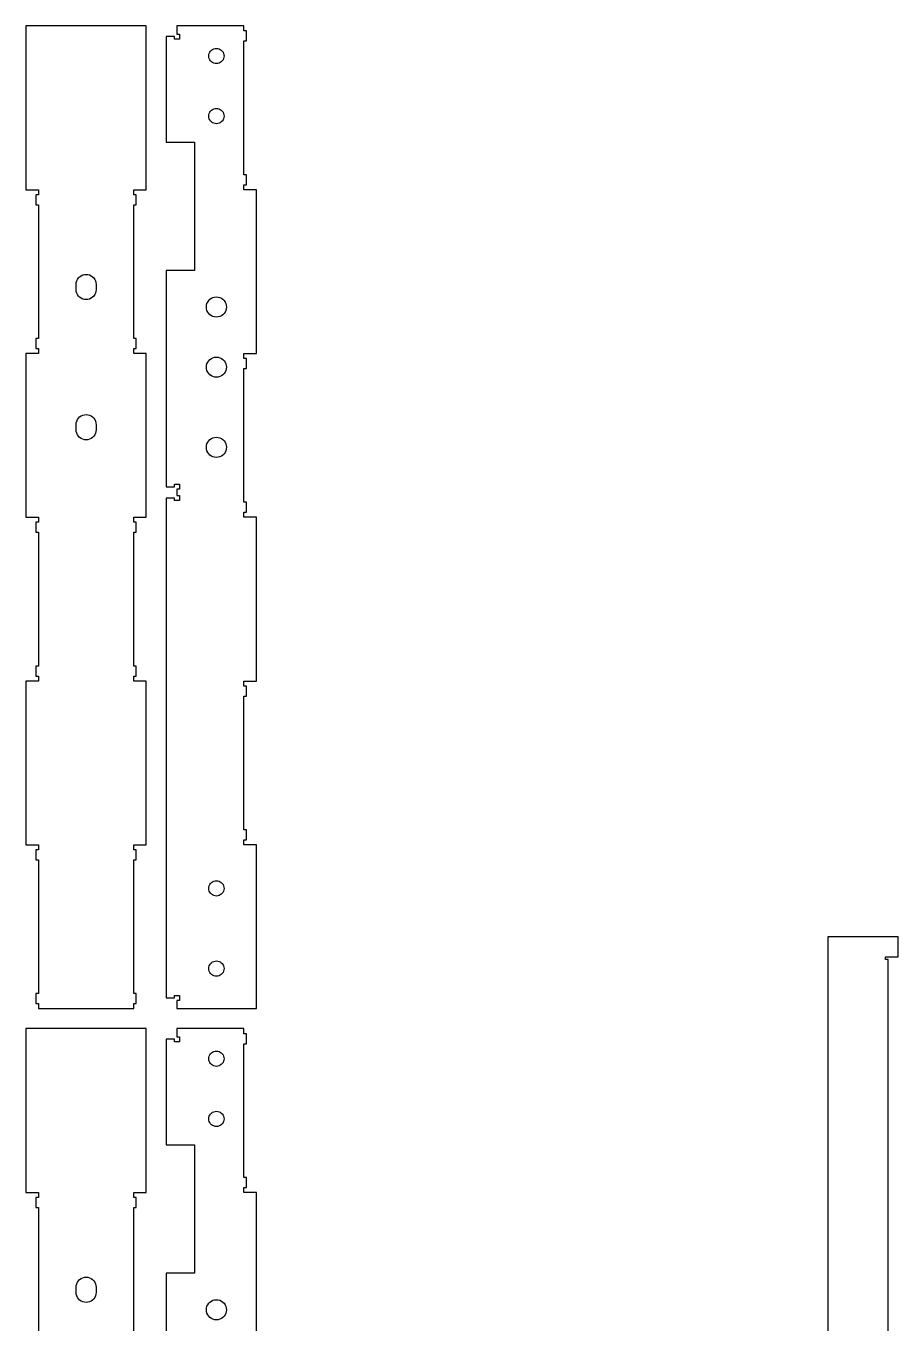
# Model space of a CAD drawing. Header units: metres. Extents: x 0 to 86, y 0 to 99.1.
# Drawn here: x 42.5 to 86, y 34.3 to 99.1 of the extents above; entities that cross this region are included whole.
import ezdxf

# ---------------------------------------------------------------- set-up
doc = ezdxf.new("R2010")
doc.units = ezdxf.units.M

msp = doc.modelspace()

# ---------------------------------------------------------------- linework, layer by layer
for p, q in [((48.5, 99.0816), (42.5, 99.0816)), ((42.5, 99.0816), (42.5, 90.9081)), ((48.5, 90.9081), (48.5, 99.0816)), ((53.375, 99.0816), (50.0312, 99.0816)), ((50.0312, 99.0816), (50.0312, 98.6753)), ((53.375, 98.8316), (53.375, 99.0816)), ((49.9062, 98.5503), (49.5, 98.5503)), ((49.5, 98.5503), (49.5, 93.2816)), ((49.9062, 98.4253), (49.9062, 98.5503)), ((50.1562, 98.4253), (49.9062, 98.4253)), ((50.0312, 98.6753), (50.1562, 98.6753)), ((50.1562, 98.6753), (50.1562, 98.4253)), ((53.5, 98.8316), (53.375, 98.8316)), ((53.5, 98.3316), (53.5, 98.8316)), ((51.6429, 97.7116), (51.6709, 97.7716)), ((51.6709, 97.7716), (51.7089, 97.8259)), ((51.7089, 97.8259), (51.7557, 97.8727)), ((51.7557, 97.8727), (51.81, 97.9107)), ((51.81, 97.9107), (51.87, 97.9387)), ((51.87, 97.9387), (51.934, 97.9558)), ((51.934, 97.9558), (52, 97.9616)), ((52, 97.9616), (52.066, 97.9558)), ((52.066, 97.9558), (52.13, 97.9387)), ((52.13, 97.9387), (52.19, 97.9107)), ((52.19, 97.9107), (52.2442, 97.8727)), ((52.2442, 97.8727), (52.2911, 97.8259)), ((52.2911, 97.8259), (52.3291, 97.7716)), ((52.3291, 97.7716), (52.3571, 97.7116)), ((53.375, 91.6581), (53.375, 98.3316)), ((53.375, 98.3316), (53.5, 98.3316)), ((51.62, 97.5816), (51.6258, 97.6476)), ((51.6258, 97.5156), (51.62, 97.5816)), ((51.6258, 97.6476), (51.6429, 97.7116)), ((51.6429, 97.4516), (51.6258, 97.5156)), ((51.6709, 97.3916), (51.6429, 97.4516)), ((51.7089, 97.3373), (51.6709, 97.3916)), ((51.7557, 97.2905), (51.7089, 97.3373)), ((51.81, 97.2525), (51.7557, 97.2905)), ((51.87, 97.2245), (51.81, 97.2525)), ((51.934, 97.2074), (51.87, 97.2245)), ((52, 97.2016), (51.934, 97.2074)), ((52.066, 97.2074), (52, 97.2016)), ((52.13, 97.2245), (52.066, 97.2074)), ((52.19, 97.2525), (52.13, 97.2245)), ((52.2442, 97.2905), (52.19, 97.2525)), ((52.2911, 97.3373), (52.2442, 97.2905)), ((52.3291, 97.3916), (52.2911, 97.3373)), ((52.3571, 97.4516), (52.3291, 97.3916)), ((52.3571, 97.7116), (52.3742, 97.6476)), ((52.3742, 97.5156), (52.3571, 97.4516)), ((52.3742, 97.6476), (52.38, 97.5816)), ((52.38, 97.5816), (52.3742, 97.5156)), ((51.62, 94.5816), (51.6258, 94.6476)), ((51.6258, 94.5156), (51.62, 94.5816)), ((51.6258, 94.6476), (51.6429, 94.7116)), ((51.6429, 94.4516), (51.6258, 94.5156)), ((51.6429, 94.7116), (51.6709, 94.7716)), ((51.6709, 94.7716), (51.7089, 94.8259)), ((51.7089, 94.8259), (51.7557, 94.8727)), ((51.7557, 94.8727), (51.81, 94.9107)), ((51.81, 94.9107), (51.87, 94.9387)), ((51.87, 94.9387), (51.934, 94.9558)), ((51.934, 94.9558), (52, 94.9616)), ((52, 94.9616), (52.066, 94.9558)), ((52.066, 94.9558), (52.13, 94.9387)), ((52.13, 94.9387), (52.19, 94.9107)), ((52.19, 94.9107), (52.2442, 94.8727)), ((52.2442, 94.8727), (52.2911, 94.8259)), ((52.2911, 94.8259), (52.3291, 94.7716)), ((52.3291, 94.7716), (52.3571, 94.7116)), ((52.3571, 94.7116), (52.3742, 94.6476)), ((52.3742, 94.5156), (52.3571, 94.4516)), ((52.3742, 94.6476), (52.38, 94.5816)), ((52.38, 94.5816), (52.3742, 94.5156)), ((51.6709, 94.3916), (51.6429, 94.4516)), ((51.7089, 94.3373), (51.6709, 94.3916)), ((51.7557, 94.2905), (51.7089, 94.3373)), ((51.81, 94.2525), (51.7557, 94.2905)), ((51.87, 94.2245), (51.81, 94.2525)), ((51.934, 94.2074), (51.87, 94.2245)), ((52, 94.2016), (51.934, 94.2074)), ((52.066, 94.2074), (52, 94.2016)), ((52.13, 94.2245), (52.066, 94.2074)), ((52.19, 94.2525), (52.13, 94.2245)), ((52.2442, 94.2905), (52.19, 94.2525)), ((52.2911, 94.3373), (52.2442, 94.2905)), ((52.3291, 94.3916), (52.2911, 94.3373)), ((52.3571, 94.4516), (52.3291, 94.3916)), ((49.5, 93.2816), (50.9, 93.2816)), ((50.9, 93.2816), (50.9, 86.8816)), ((53.5, 91.6581), (53.375, 91.6581)), ((53.5, 91.1581), (53.5, 91.6581)), ((42.5, 90.9081), (43.125, 90.9081)), ((43.125, 90.6581), (43, 90.6581)), ((43, 90.6581), (43, 90.1581)), ((43.125, 90.9081), (43.125, 90.6581)), ((47.875, 90.6581), (47.875, 90.9081)), ((47.875, 90.9081), (48.5, 90.9081)), ((48, 90.6581), (47.875, 90.6581)), ((48, 90.1581), (48, 90.6581)), ((53.375, 90.9081), (53.375, 91.1581)), ((53.375, 91.1581), (53.5, 91.1581)), ((54, 90.9081), (53.375, 90.9081)), ((54, 82.7347), (54, 90.9081)), ((43, 90.1581), (43.125, 90.1581)), ((43.125, 90.1581), (43.125, 83.4847)), ((47.875, 83.4847), (47.875, 90.1581)), ((47.875, 90.1581), (48, 90.1581)), ((50.9, 86.8816), (49.5, 86.8816)), ((49.5, 86.8816), (49.5, 76.0845)), ((45, 86.1833), (45.0076, 86.2701)), ((45, 85.9233), (45, 86.1833)), ((45.0076, 86.2701), (45.0302, 86.3543)), ((45.0302, 86.3543), (45.067, 86.4333)), ((45.067, 86.4333), (45.117, 86.5047)), ((45.117, 86.5047), (45.1786, 86.5663)), ((45.1786, 86.5663), (45.25, 86.6163)), ((45.25, 86.6163), (45.329, 86.6531)), ((45.329, 86.6531), (45.4132, 86.6757)), ((45.4132, 86.6757), (45.5, 86.6833)), ((45.5, 86.6833), (45.5868, 86.6757)), ((45.5868, 86.6757), (45.671, 86.6531)), ((45.671, 86.6531), (45.75, 86.6163)), ((45.75, 86.6163), (45.8214, 86.5663)), ((45.8214, 86.5663), (45.883, 86.5047)), ((45.883, 86.5047), (45.933, 86.4333)), ((45.933, 86.4333), (45.9698, 86.3543)), ((45.9698, 86.3543), (45.9924, 86.2701)), ((45.9924, 86.2701), (46, 86.1833)), ((46, 86.1833), (46, 85.9233)), ((45.0076, 85.8365), (45, 85.9233)), ((45.0302, 85.7523), (45.0076, 85.8365)), ((45.067, 85.6733), (45.0302, 85.7523)), ((45.117, 85.6019), (45.067, 85.6733)), ((45.1786, 85.5403), (45.117, 85.6019)), ((45.25, 85.4903), (45.1786, 85.5403)), ((45.329, 85.4534), (45.25, 85.4903)), ((45.4132, 85.4309), (45.329, 85.4534)), ((45.671, 85.4534), (45.5868, 85.4309)), ((45.75, 85.4903), (45.671, 85.4534)), ((45.8214, 85.5403), (45.75, 85.4903)), ((45.883, 85.6019), (45.8214, 85.5403)), ((45.933, 85.6733), (45.883, 85.6019)), ((45.9698, 85.7523), (45.933, 85.6733)), ((45.9924, 85.8365), (45.9698, 85.7523)), ((46, 85.9233), (45.9924, 85.8365)), ((51.677, 85.4382), (51.7487, 85.4885)), ((51.7487, 85.4885), (51.8281, 85.5255)), ((51.8281, 85.5255), (51.9127, 85.5482)), ((51.9127, 85.5482), (52, 85.5558)), ((52, 85.5558), (52.0872, 85.5482)), ((52.0872, 85.5482), (52.1719, 85.5255)), ((52.1719, 85.5255), (52.2512, 85.4885)), ((52.2512, 85.4885), (52.323, 85.4382)), ((45.5, 85.4233), (45.4132, 85.4309)), ((45.5868, 85.4309), (45.5, 85.4233)), ((51.4975, 85.0533), (51.5051, 85.1405)), ((51.5051, 84.966), (51.4975, 85.0533)), ((51.5051, 85.1405), (51.5278, 85.2252)), ((51.5278, 84.8814), (51.5051, 84.966)), ((51.5278, 85.2252), (51.5648, 85.3045)), ((51.5648, 84.802), (51.5278, 84.8814)), ((51.5648, 85.3045), (51.6151, 85.3763)), ((51.6151, 84.7303), (51.5648, 84.802)), ((51.6151, 85.3763), (51.677, 85.4382)), ((52.323, 85.4382), (52.3849, 85.3763)), ((52.3849, 85.3763), (52.4352, 85.3045)), ((52.4352, 84.802), (52.3849, 84.7303)), ((52.4352, 85.3045), (52.4722, 85.2252)), ((52.4722, 84.8814), (52.4352, 84.802)), ((52.4722, 85.2252), (52.4949, 85.1405)), ((52.4949, 84.966), (52.4722, 84.8814)), ((52.4949, 85.1405), (52.5025, 85.0533)), ((52.5025, 85.0533), (52.4949, 84.966)), ((51.677, 84.6684), (51.6151, 84.7303)), ((51.7487, 84.6181), (51.677, 84.6684)), ((51.8281, 84.5811), (51.7487, 84.6181)), ((51.9127, 84.5584), (51.8281, 84.5811)), ((52, 84.5508), (51.9127, 84.5584)), ((52.0872, 84.5584), (52, 84.5508)), ((52.1719, 84.5811), (52.0872, 84.5584)), ((52.2512, 84.6181), (52.1719, 84.5811)), ((52.323, 84.6684), (52.2512, 84.6181)), ((52.3849, 84.7303), (52.323, 84.6684)), ((43.125, 83.4847), (43, 83.4847)), ((43, 83.4847), (43, 82.9847)), ((43, 82.9847), (43.125, 82.9847)), ((43.125, 82.9847), (43.125, 82.7347)), ((48, 83.4847), (47.875, 83.4847)), ((47.875, 82.7347), (47.875, 82.9847)), ((47.875, 82.9847), (48, 82.9847)), ((48, 82.9847), (48, 83.4847)), ((43.125, 82.7347), (42.5, 82.7347)), ((42.5, 82.7347), (42.5, 74.5612)), ((48.5, 82.7347), (47.875, 82.7347)), ((48.5, 74.5612), (48.5, 82.7347)), ((51.5051, 82.1405), (51.5278, 82.2252)), ((51.5278, 82.2252), (51.5648, 82.3045)), ((51.5648, 82.3045), (51.6151, 82.3763)), ((51.6151, 82.3763), (51.677, 82.4382)), ((51.677, 82.4382), (51.7487, 82.4885)), ((51.7487, 82.4885), (51.8281, 82.5255)), ((51.8281, 82.5255), (51.9127, 82.5482)), ((51.9127, 82.5482), (52, 82.5558)), ((52, 82.5558), (52.0872, 82.5482)), ((52.0872, 82.5482), (52.1719, 82.5255)), ((52.1719, 82.5255), (52.2512, 82.4885)), ((52.2512, 82.4885), (52.323, 82.4382)), ((52.323, 82.4382), (52.3849, 82.3763)), ((52.3849, 82.3763), (52.4352, 82.3045)), ((52.4352, 82.3045), (52.4722, 82.2252)), ((52.4722, 82.2252), (52.4949, 82.1405)), ((53.375, 82.4847), (53.375, 82.7347)), ((53.375, 82.7347), (54, 82.7347)), ((53.5, 82.4847), (53.375, 82.4847)), ((53.5, 81.9847), (53.5, 82.4847)), ((51.4975, 82.0533), (51.5051, 82.1405)), ((51.5051, 81.966), (51.4975, 82.0533)), ((51.5278, 81.8814), (51.5051, 81.966)), ((51.5648, 81.802), (51.5278, 81.8814)), ((51.6151, 81.7303), (51.5648, 81.802)), ((51.677, 81.6684), (51.6151, 81.7303)), ((51.7487, 81.6181), (51.677, 81.6684)), ((51.8281, 81.5811), (51.7487, 81.6181)), ((51.9127, 81.5584), (51.8281, 81.5811)), ((52.1719, 81.5811), (52.0872, 81.5584)), ((52.2512, 81.6181), (52.1719, 81.5811)), ((52.323, 81.6684), (52.2512, 81.6181)), ((52.3849, 81.7303), (52.323, 81.6684)), ((52.4352, 81.802), (52.3849, 81.7303)), ((52.4722, 81.8814), (52.4352, 81.802)), ((52.4949, 81.966), (52.4722, 81.8814)), ((52.4949, 82.1405), (52.5025, 82.0533)), ((52.5025, 82.0533), (52.4949, 81.966)), ((53.375, 75.3112), (53.375, 81.9847)), ((53.375, 81.9847), (53.5, 81.9847)), ((52, 81.5508), (51.9127, 81.5584)), ((52.0872, 81.5584), (52, 81.5508)), ((45.25, 79.6163), (45.329, 79.6531)), ((45.329, 79.6531), (45.4132, 79.6757)), ((45.4132, 79.6757), (45.5, 79.6833)), ((45.5, 79.6833), (45.5868, 79.6757)), ((45.5868, 79.6757), (45.671, 79.6531)), ((45.671, 79.6531), (45.75, 79.6163)), ((45, 79.1833), (45.0076, 79.2701)), ((45, 78.9233), (45, 79.1833)), ((45.0076, 79.2701), (45.0302, 79.3543)), ((45.0302, 79.3543), (45.067, 79.4333)), ((45.067, 79.4333), (45.117, 79.5047)), ((45.117, 79.5047), (45.1786, 79.5663)), ((45.1786, 79.5663), (45.25, 79.6163)), ((45.75, 79.6163), (45.8214, 79.5663)), ((45.8214, 79.5663), (45.883, 79.5047)), ((45.883, 79.5047), (45.933, 79.4333)), ((45.933, 79.4333), (45.9698, 79.3543)), ((45.9698, 79.3543), (45.9924, 79.2701)), ((45.9924, 79.2701), (46, 79.1833)), ((46, 79.1833), (46, 78.9233)), ((45.0076, 78.8365), (45, 78.9233)), ((45.0302, 78.7523), (45.0076, 78.8365)), ((45.067, 78.6733), (45.0302, 78.7523)), ((45.117, 78.6019), (45.067, 78.6733)), ((45.1786, 78.5403), (45.117, 78.6019)), ((45.25, 78.4903), (45.1786, 78.5403)), ((45.329, 78.4534), (45.25, 78.4903)), ((45.4132, 78.4309), (45.329, 78.4534)), ((45.5, 78.4233), (45.4132, 78.4309)), ((45.5868, 78.4309), (45.5, 78.4233)), ((45.671, 78.4534), (45.5868, 78.4309)), ((45.75, 78.4903), (45.671, 78.4534)), ((45.8214, 78.5403), (45.75, 78.4903)), ((45.883, 78.6019), (45.8214, 78.5403)), ((45.933, 78.6733), (45.883, 78.6019)), ((45.9698, 78.7523), (45.933, 78.6733)), ((45.9924, 78.8365), (45.9698, 78.7523)), ((46, 78.9233), (45.9924, 78.8365)), ((51.5648, 78.3045), (51.6151, 78.3763)), ((51.6151, 78.3763), (51.677, 78.4382)), ((51.677, 78.4382), (51.7487, 78.4885)), ((51.7487, 78.4885), (51.8281, 78.5255)), ((51.8281, 78.5255), (51.9127, 78.5482)), ((51.9127, 78.5482), (52, 78.5558)), ((52, 78.5558), (52.0872, 78.5482)), ((52.0872, 78.5482), (52.1719, 78.5255)), ((52.1719, 78.5255), (52.2512, 78.4885)), ((52.2512, 78.4885), (52.323, 78.4382)), ((52.323, 78.4382), (52.3849, 78.3763)), ((52.3849, 78.3763), (52.4352, 78.3045)), ((51.4975, 78.0533), (51.5051, 78.1405)), ((51.5051, 77.966), (51.4975, 78.0533)), ((51.5051, 78.1405), (51.5278, 78.2252)), ((51.5278, 77.8814), (51.5051, 77.966)), ((51.5278, 78.2252), (51.5648, 78.3045)), ((51.5648, 77.802), (51.5278, 77.8814)), ((51.6151, 77.7303), (51.5648, 77.802)), ((51.677, 77.6684), (51.6151, 77.7303)), ((52.3849, 77.7303), (52.323, 77.6684)), ((52.4352, 77.802), (52.3849, 77.7303)), ((52.4352, 78.3045), (52.4722, 78.2252)), ((52.4722, 77.8814), (52.4352, 77.802)), ((52.4722, 78.2252), (52.4949, 78.1405)), ((52.4949, 77.966), (52.4722, 77.8814)), ((52.4949, 78.1405), (52.5025, 78.0533)), ((52.5025, 78.0533), (52.4949, 77.966)), ((51.7487, 77.6181), (51.677, 77.6684)), ((51.8281, 77.5811), (51.7487, 77.6181)), ((51.9127, 77.5584), (51.8281, 77.5811)), ((52, 77.5508), (51.9127, 77.5584)), ((52.0872, 77.5584), (52, 77.5508)), ((52.1719, 77.5811), (52.0872, 77.5584)), ((52.2512, 77.6181), (52.1719, 77.5811)), ((52.323, 77.6684), (52.2512, 77.6181)), ((49.5, 76.0845), (49.9062, 76.0845)), ((49.9062, 76.0845), (49.9062, 76.2095)), ((49.9062, 76.2095), (50.1562, 76.2095)), ((50.1562, 75.9595), (50.0312, 75.9595)), ((50.0312, 75.9595), (50.0312, 75.647)), ((50.1562, 76.2095), (50.1562, 75.9595)), ((49.9062, 75.522), (49.5, 75.522)), ((49.5, 75.522), (49.5, 50.572)), ((49.9062, 75.397), (49.9062, 75.522)), ((50.1562, 75.397), (49.9062, 75.397)), ((50.0312, 75.647), (50.1562, 75.647)), ((50.1562, 75.647), (50.1562, 75.397)), ((53.5, 75.3112), (53.375, 75.3112)), ((53.5, 74.8112), (53.5, 75.3112)), ((42.5, 74.5612), (43.125, 74.5612)), ((43.125, 74.5612), (43.125, 74.3112)), ((47.875, 74.3112), (47.875, 74.5612)), ((47.875, 74.5612), (48.5, 74.5612)), ((53.375, 74.5612), (53.375, 74.8112)), ((53.375, 74.8112), (53.5, 74.8112)), ((54, 74.5612), (53.375, 74.5612)), ((54, 66.3877), (54, 74.5612)), ((43.125, 74.3112), (43, 74.3112)), ((43, 74.3112), (43, 73.8112)), ((43, 73.8112), (43.125, 73.8112)), ((43.125, 73.8112), (43.125, 67.1377)), ((48, 74.3112), (47.875, 74.3112)), ((47.875, 67.1377), (47.875, 73.8112)), ((47.875, 73.8112), (48, 73.8112)), ((48, 73.8112), (48, 74.3112)), ((43.125, 67.1377), (43, 67.1377)), ((43, 67.1377), (43, 66.6377)), ((48, 67.1377), (47.875, 67.1377)), ((48, 66.6377), (48, 67.1377)), ((43.125, 66.3877), (42.5, 66.3877)), ((42.5, 66.3877), (42.5, 58.2143)), ((43, 66.6377), (43.125, 66.6377)), ((43.125, 66.6377), (43.125, 66.3877)), ((47.875, 66.3877), (47.875, 66.6377)), ((47.875, 66.6377), (48, 66.6377)), ((48.5, 66.3877), (47.875, 66.3877)), ((48.5, 58.2143), (48.5, 66.3877)), ((53.375, 66.1377), (53.375, 66.3877)), ((53.375, 66.3877), (54, 66.3877)), ((53.5, 66.1377), (53.375, 66.1377)), ((53.5, 65.6377), (53.5, 66.1377)), ((53.375, 58.9643), (53.375, 65.6377)), ((53.375, 65.6377), (53.5, 65.6377)), ((53.5, 58.9643), (53.375, 58.9643)), ((53.5, 58.4643), (53.5, 58.9643)), ((53.375, 58.2143), (53.375, 58.4643)), ((53.375, 58.4643), (53.5, 58.4643)), ((42.5, 58.2143), (43.125, 58.2143)), ((43.125, 57.9643), (43, 57.9643)), ((43, 57.9643), (43, 57.4643)), ((43.125, 58.2143), (43.125, 57.9643)), ((47.875, 57.9643), (47.875, 58.2143)), ((47.875, 58.2143), (48.5, 58.2143)), ((48, 57.9643), (47.875, 57.9643)), ((48, 57.4643), (48, 57.9643)), ((54, 58.2143), (53.375, 58.2143)), ((54, 50.0408), (54, 58.2143)), ((43, 57.4643), (43.125, 57.4643)), ((43.125, 57.4643), (43.125, 50.7908)), ((47.875, 50.7908), (47.875, 57.4643)), ((47.875, 57.4643), (48, 57.4643)), ((51.7089, 56.285), (51.7557, 56.3319)), ((51.7557, 56.3319), (51.81, 56.3699)), ((51.81, 56.3699), (51.87, 56.3979)), ((51.87, 56.3979), (51.934, 56.415)), ((51.934, 56.415), (52, 56.4208)), ((52, 56.4208), (52.066, 56.415)), ((52.066, 56.415), (52.13, 56.3979)), ((52.13, 56.3979), (52.19, 56.3699)), ((52.19, 56.3699), (52.2442, 56.3319)), ((52.2442, 56.3319), (52.2911, 56.285)), ((51.62, 56.0408), (51.6258, 56.1068)), ((51.6258, 55.9748), (51.62, 56.0408)), ((51.6258, 56.1068), (51.6429, 56.1708)), ((51.6429, 55.9108), (51.6258, 55.9748)), ((51.6429, 56.1708), (51.6709, 56.2308)), ((51.6709, 55.8508), (51.6429, 55.9108)), ((51.6709, 56.2308), (51.7089, 56.285)), ((51.7089, 55.7965), (51.6709, 55.8508)), ((51.7557, 55.7497), (51.7089, 55.7965)), ((51.81, 55.7117), (51.7557, 55.7497)), ((51.87, 55.6837), (51.81, 55.7117)), ((51.934, 55.6666), (51.87, 55.6837)), ((52.13, 55.6837), (52.066, 55.6666)), ((52.19, 55.7117), (52.13, 55.6837)), ((52.2442, 55.7497), (52.19, 55.7117)), ((52.2911, 55.7965), (52.2442, 55.7497)), ((52.2911, 56.285), (52.3291, 56.2308)), ((52.3291, 55.8508), (52.2911, 55.7965)), ((52.3291, 56.2308), (52.3571, 56.1708)), ((52.3571, 55.9108), (52.3291, 55.8508)), ((52.3571, 56.1708), (52.3742, 56.1068)), ((52.3742, 55.9748), (52.3571, 55.9108)), ((52.3742, 56.1068), (52.38, 56.0408)), ((52.38, 56.0408), (52.3742, 55.9748)), ((52, 55.6608), (51.934, 55.6666)), ((52.066, 55.6666), (52, 55.6608)), ((86, 53.625), (82.5, 53.625)), ((82.5, 53.625), (82.5, 27.3125)), ((86, 52.625), (86, 53.625)), ((85.375, 52.5), (85.375, 52.625)), ((85.375, 52.625), (86, 52.625)), ((85.5, 52.5), (85.375, 52.5)), ((85.5, 28.4375), (85.5, 52.5)), ((51.62, 52.0408), (51.6258, 52.1068)), ((51.6258, 51.9748), (51.62, 52.0408)), ((51.6258, 52.1068), (51.6429, 52.1708)), ((51.6429, 51.9108), (51.6258, 51.9748)), ((51.6429, 52.1708), (51.6709, 52.2308)), ((51.6709, 51.8508), (51.6429, 51.9108)), ((51.6709, 52.2308), (51.7089, 52.285)), ((51.7089, 51.7965), (51.6709, 51.8508)), ((51.7089, 52.285), (51.7557, 52.3319)), ((51.7557, 51.7497), (51.7089, 51.7965)), ((51.7557, 52.3319), (51.81, 52.3699)), ((51.81, 52.3699), (51.87, 52.3979)), ((51.87, 52.3979), (51.934, 52.415)), ((51.934, 52.415), (52, 52.4208)), ((52, 52.4208), (52.066, 52.415)), ((52.066, 52.415), (52.13, 52.3979)), ((52.13, 52.3979), (52.19, 52.3699)), ((52.19, 52.3699), (52.2442, 52.3319)), ((52.2442, 52.3319), (52.2911, 52.285)), ((52.2911, 51.7965), (52.2442, 51.7497)), ((52.2911, 52.285), (52.3291, 52.2308)), ((52.3291, 51.8508), (52.2911, 51.7965)), ((52.3291, 52.2308), (52.3571, 52.1708)), ((52.3571, 51.9108), (52.3291, 51.8508)), ((52.3571, 52.1708), (52.3742, 52.1068)), ((52.3742, 51.9748), (52.3571, 51.9108)), ((52.3742, 52.1068), (52.38, 52.0408)), ((52.38, 52.0408), (52.3742, 51.9748)), ((51.81, 51.7117), (51.7557, 51.7497)), ((51.87, 51.6837), (51.81, 51.7117)), ((51.934, 51.6666), (51.87, 51.6837)), ((52, 51.6608), (51.934, 51.6666)), ((52.066, 51.6666), (52, 51.6608)), ((52.13, 51.6837), (52.066, 51.6666)), ((52.19, 51.7117), (52.13, 51.6837)), ((52.2442, 51.7497), (52.19, 51.7117)), ((43.125, 50.7908), (43, 50.7908)), ((43, 50.7908), (43, 50.2908)), ((48, 50.7908), (47.875, 50.7908)), ((48, 50.2908), (48, 50.7908)), ((49.5, 50.572), (49.9062, 50.572)), ((49.9062, 50.572), (49.9062, 50.697)), ((49.9062, 50.697), (50.1562, 50.697)), ((50.1562, 50.697), (50.1562, 50.447)), ((43, 50.2908), (43.125, 50.2908)), ((43.125, 50.2908), (43.125, 50.0408)), ((43.125, 50.0408), (47.875, 50.0408)), ((47.875, 50.2908), (48, 50.2908)), ((47.875, 50.0408), (47.875, 50.2908)), ((50.1562, 50.447), (50.0312, 50.447)), ((50.0312, 50.447), (50.0312, 50.0408)), ((50.0312, 50.0408), (54, 50.0408)), ((48.5, 49.0408), (42.5, 49.0408)), ((42.5, 49.0408), (42.5, 40.8673)), ((48.5, 40.8673), (48.5, 49.0408)), ((53.375, 49.0408), (50.0312, 49.0408)), ((50.0312, 49.0408), (50.0312, 48.6345)), ((50.0312, 48.6345), (50.1562, 48.6345)), ((50.1562, 48.6345), (50.1562, 48.3845)), ((53.375, 48.7908), (53.375, 49.0408)), ((53.5, 48.7908), (53.375, 48.7908)), ((53.5, 48.2908), (53.5, 48.7908)), ((49.9062, 48.5095), (49.5, 48.5095)), ((49.5, 48.5095), (49.5, 43.2408)), ((49.9062, 48.3845), (49.9062, 48.5095)), ((50.1562, 48.3845), (49.9062, 48.3845)), ((51.87, 47.8979), (51.934, 47.915)), ((51.934, 47.915), (52, 47.9208)), ((52, 47.9208), (52.066, 47.915)), ((52.066, 47.915), (52.13, 47.8979)), ((53.375, 41.6173), (53.375, 48.2908)), ((53.375, 48.2908), (53.5, 48.2908)), ((51.62, 47.5408), (51.6258, 47.6068)), ((51.6258, 47.4748), (51.62, 47.5408)), ((51.6258, 47.6068), (51.6429, 47.6708)), ((51.6429, 47.4108), (51.6258, 47.4748)), ((51.6429, 47.6708), (51.6709, 47.7308)), ((51.6709, 47.3508), (51.6429, 47.4108)), ((51.6709, 47.7308), (51.7089, 47.785)), ((51.7089, 47.2965), (51.6709, 47.3508)), ((51.7089, 47.785), (51.7557, 47.8319)), ((51.7557, 47.2497), (51.7089, 47.2965)), ((51.7557, 47.8319), (51.81, 47.8699)), ((51.81, 47.8699), (51.87, 47.8979)), ((52.13, 47.8979), (52.19, 47.8699)), ((52.19, 47.8699), (52.2442, 47.8319)), ((52.2442, 47.8319), (52.2911, 47.785)), ((52.2911, 47.2965), (52.2442, 47.2497)), ((52.2911, 47.785), (52.3291, 47.7308)), ((52.3291, 47.3508), (52.2911, 47.2965)), ((52.3291, 47.7308), (52.3571, 47.6708)), ((52.3571, 47.4108), (52.3291, 47.3508)), ((52.3571, 47.6708), (52.3742, 47.6068)), ((52.3742, 47.4748), (52.3571, 47.4108)), ((52.3742, 47.6068), (52.38, 47.5408)), ((52.38, 47.5408), (52.3742, 47.4748)), ((51.81, 47.2117), (51.7557, 47.2497)), ((51.87, 47.1837), (51.81, 47.2117)), ((51.934, 47.1666), (51.87, 47.1837)), ((52, 47.1608), (51.934, 47.1666)), ((52.066, 47.1666), (52, 47.1608)), ((52.13, 47.1837), (52.066, 47.1666)), ((52.19, 47.2117), (52.13, 47.1837)), ((52.2442, 47.2497), (52.19, 47.2117)), ((51.6258, 44.6068), (51.6429, 44.6708)), ((51.6429, 44.6708), (51.6709, 44.7308)), ((51.6709, 44.7308), (51.7089, 44.785)), ((51.7089, 44.785), (51.7557, 44.8319)), ((51.7557, 44.8319), (51.81, 44.8699)), ((51.81, 44.8699), (51.87, 44.8979)), ((51.87, 44.8979), (51.934, 44.915)), ((51.934, 44.915), (52, 44.9208)), ((52, 44.9208), (52.066, 44.915)), ((52.066, 44.915), (52.13, 44.8979)), ((52.13, 44.8979), (52.19, 44.8699)), ((52.19, 44.8699), (52.2442, 44.8319)), ((52.2442, 44.8319), (52.2911, 44.785)), ((52.2911, 44.785), (52.3291, 44.7308)), ((52.3291, 44.7308), (52.3571, 44.6708)), ((52.3571, 44.6708), (52.3742, 44.6068)), ((51.62, 44.5408), (51.6258, 44.6068)), ((51.6258, 44.4748), (51.62, 44.5408)), ((51.6429, 44.4108), (51.6258, 44.4748)), ((51.6709, 44.3508), (51.6429, 44.4108)), ((51.7089, 44.2965), (51.6709, 44.3508)), ((51.7557, 44.2497), (51.7089, 44.2965)), ((51.81, 44.2117), (51.7557, 44.2497)), ((51.87, 44.1837), (51.81, 44.2117)), ((51.934, 44.1666), (51.87, 44.1837)), ((52, 44.1608), (51.934, 44.1666)), ((52.066, 44.1666), (52, 44.1608)), ((52.13, 44.1837), (52.066, 44.1666)), ((52.19, 44.2117), (52.13, 44.1837)), ((52.2442, 44.2497), (52.19, 44.2117)), ((52.2911, 44.2965), (52.2442, 44.2497)), ((52.3291, 44.3508), (52.2911, 44.2965)), ((52.3571, 44.4108), (52.3291, 44.3508)), ((52.3742, 44.4748), (52.3571, 44.4108)), ((52.3742, 44.6068), (52.38, 44.5408)), ((52.38, 44.5408), (52.3742, 44.4748)), ((49.5, 43.2408), (50.9, 43.2408)), ((50.9, 43.2408), (50.9, 36.8408)), ((53.5, 41.6173), (53.375, 41.6173)), ((53.5, 41.1173), (53.5, 41.6173)), ((42.5, 40.8673), (43.125, 40.8673)), ((43.125, 40.8673), (43.125, 40.6173)), ((47.875, 40.6173), (47.875, 40.8673)), ((47.875, 40.8673), (48.5, 40.8673)), ((53.375, 40.8673), (53.375, 41.1173)), ((53.375, 41.1173), (53.5, 41.1173)), ((54, 40.8673), (53.375, 40.8673)), ((54, 32.6939), (54, 40.8673)), ((43.125, 40.6173), (43, 40.6173)), ((43, 40.6173), (43, 40.1173)), ((48, 40.6173), (47.875, 40.6173)), ((48, 40.1173), (48, 40.6173)), ((43, 40.1173), (43.125, 40.1173)), ((43.125, 40.1173), (43.125, 33.4439)), ((47.875, 33.4439), (47.875, 40.1173)), ((47.875, 40.1173), (48, 40.1173)), ((45.0076, 36.2293), (45.0302, 36.3135)), ((45.0302, 36.3135), (45.067, 36.3925)), ((45.067, 36.3925), (45.117, 36.4639)), ((45.117, 36.4639), (45.1786, 36.5255)), ((45.1786, 36.5255), (45.25, 36.5755)), ((45.25, 36.5755), (45.329, 36.6123)), ((45.329, 36.6123), (45.4132, 36.6349)), ((45.4132, 36.6349), (45.5, 36.6425)), ((45.5, 36.6425), (45.5868, 36.6349)), ((45.5868, 36.6349), (45.671, 36.6123)), ((45.671, 36.6123), (45.75, 36.5755)), ((45.75, 36.5755), (45.8214, 36.5255)), ((45.8214, 36.5255), (45.883, 36.4639)), ((45.883, 36.4639), (45.933, 36.3925)), ((45.933, 36.3925), (45.9698, 36.3135)), ((45.9698, 36.3135), (45.9924, 36.2293)), ((50.9, 36.8408), (49.5, 36.8408)), ((49.5, 36.8408), (49.5, 26.0437)), ((45, 36.1425), (45.0076, 36.2293)), ((45, 35.8825), (45, 36.1425)), ((45.0076, 35.7957), (45, 35.8825)), ((45.0302, 35.7115), (45.0076, 35.7957)), ((45.067, 35.6325), (45.0302, 35.7115)), ((45.117, 35.5611), (45.067, 35.6325)), ((45.933, 35.6325), (45.883, 35.5611)), ((45.9698, 35.7115), (45.933, 35.6325)), ((45.9924, 35.7957), (45.9698, 35.7115)), ((45.9924, 36.2293), (46, 36.1425)), ((46, 35.8825), (45.9924, 35.7957)), ((46, 36.1425), (46, 35.8825)), ((45.1786, 35.4995), (45.117, 35.5611)), ((45.25, 35.4495), (45.1786, 35.4995)), ((45.329, 35.4126), (45.25, 35.4495)), ((45.4132, 35.3901), (45.329, 35.4126)), ((45.5, 35.3825), (45.4132, 35.3901)), ((45.5868, 35.3901), (45.5, 35.3825)), ((45.671, 35.4126), (45.5868, 35.3901)), ((45.75, 35.4495), (45.671, 35.4126)), ((45.8214, 35.4995), (45.75, 35.4495)), ((45.883, 35.5611), (45.8214, 35.4995)), ((51.4975, 35.0125), (51.5051, 35.0997)), ((51.5051, 34.9252), (51.4975, 35.0125)), ((51.5051, 35.0997), (51.5278, 35.1844)), ((51.5278, 35.1844), (51.5648, 35.2637)), ((51.5648, 35.2637), (51.6151, 35.3355)), ((51.6151, 35.3355), (51.677, 35.3974)), ((51.677, 35.3974), (51.7487, 35.4477)), ((51.7487, 35.4477), (51.8281, 35.4847)), ((51.8281, 35.4847), (51.9127, 35.5074)), ((51.9127, 35.5074), (52, 35.515)), ((52, 35.515), (52.0872, 35.5074)), ((52.0872, 35.5074), (52.1719, 35.4847)), ((52.1719, 35.4847), (52.2512, 35.4477)), ((52.2512, 35.4477), (52.323, 35.3974)), ((52.323, 35.3974), (52.3849, 35.3355)), ((52.3849, 35.3355), (52.4352, 35.2637)), ((52.4352, 35.2637), (52.4722, 35.1844)), ((52.4722, 35.1844), (52.4949, 35.0997)), ((52.4949, 35.0997), (52.5025, 35.0125)), ((52.5025, 35.0125), (52.4949, 34.9252)), ((51.5278, 34.8406), (51.5051, 34.9252)), ((51.5648, 34.7612), (51.5278, 34.8406)), ((51.6151, 34.6895), (51.5648, 34.7612)), ((51.677, 34.6275), (51.6151, 34.6895)), ((51.7487, 34.5773), (51.677, 34.6275)), ((51.8281, 34.5403), (51.7487, 34.5773)), ((51.9127, 34.5176), (51.8281, 34.5403)), ((52, 34.51), (51.9127, 34.5176)), ((52.0872, 34.5176), (52, 34.51)), ((52.1719, 34.5403), (52.0872, 34.5176)), ((52.2512, 34.5773), (52.1719, 34.5403)), ((52.323, 34.6275), (52.2512, 34.5773)), ((52.3849, 34.6895), (52.323, 34.6275)), ((52.4352, 34.7612), (52.3849, 34.6895)), ((52.4722, 34.8406), (52.4352, 34.7612)), ((52.4949, 34.9252), (52.4722, 34.8406))]:
    msp.add_line(p, q)

doc.saveas('drawing.dxf')
